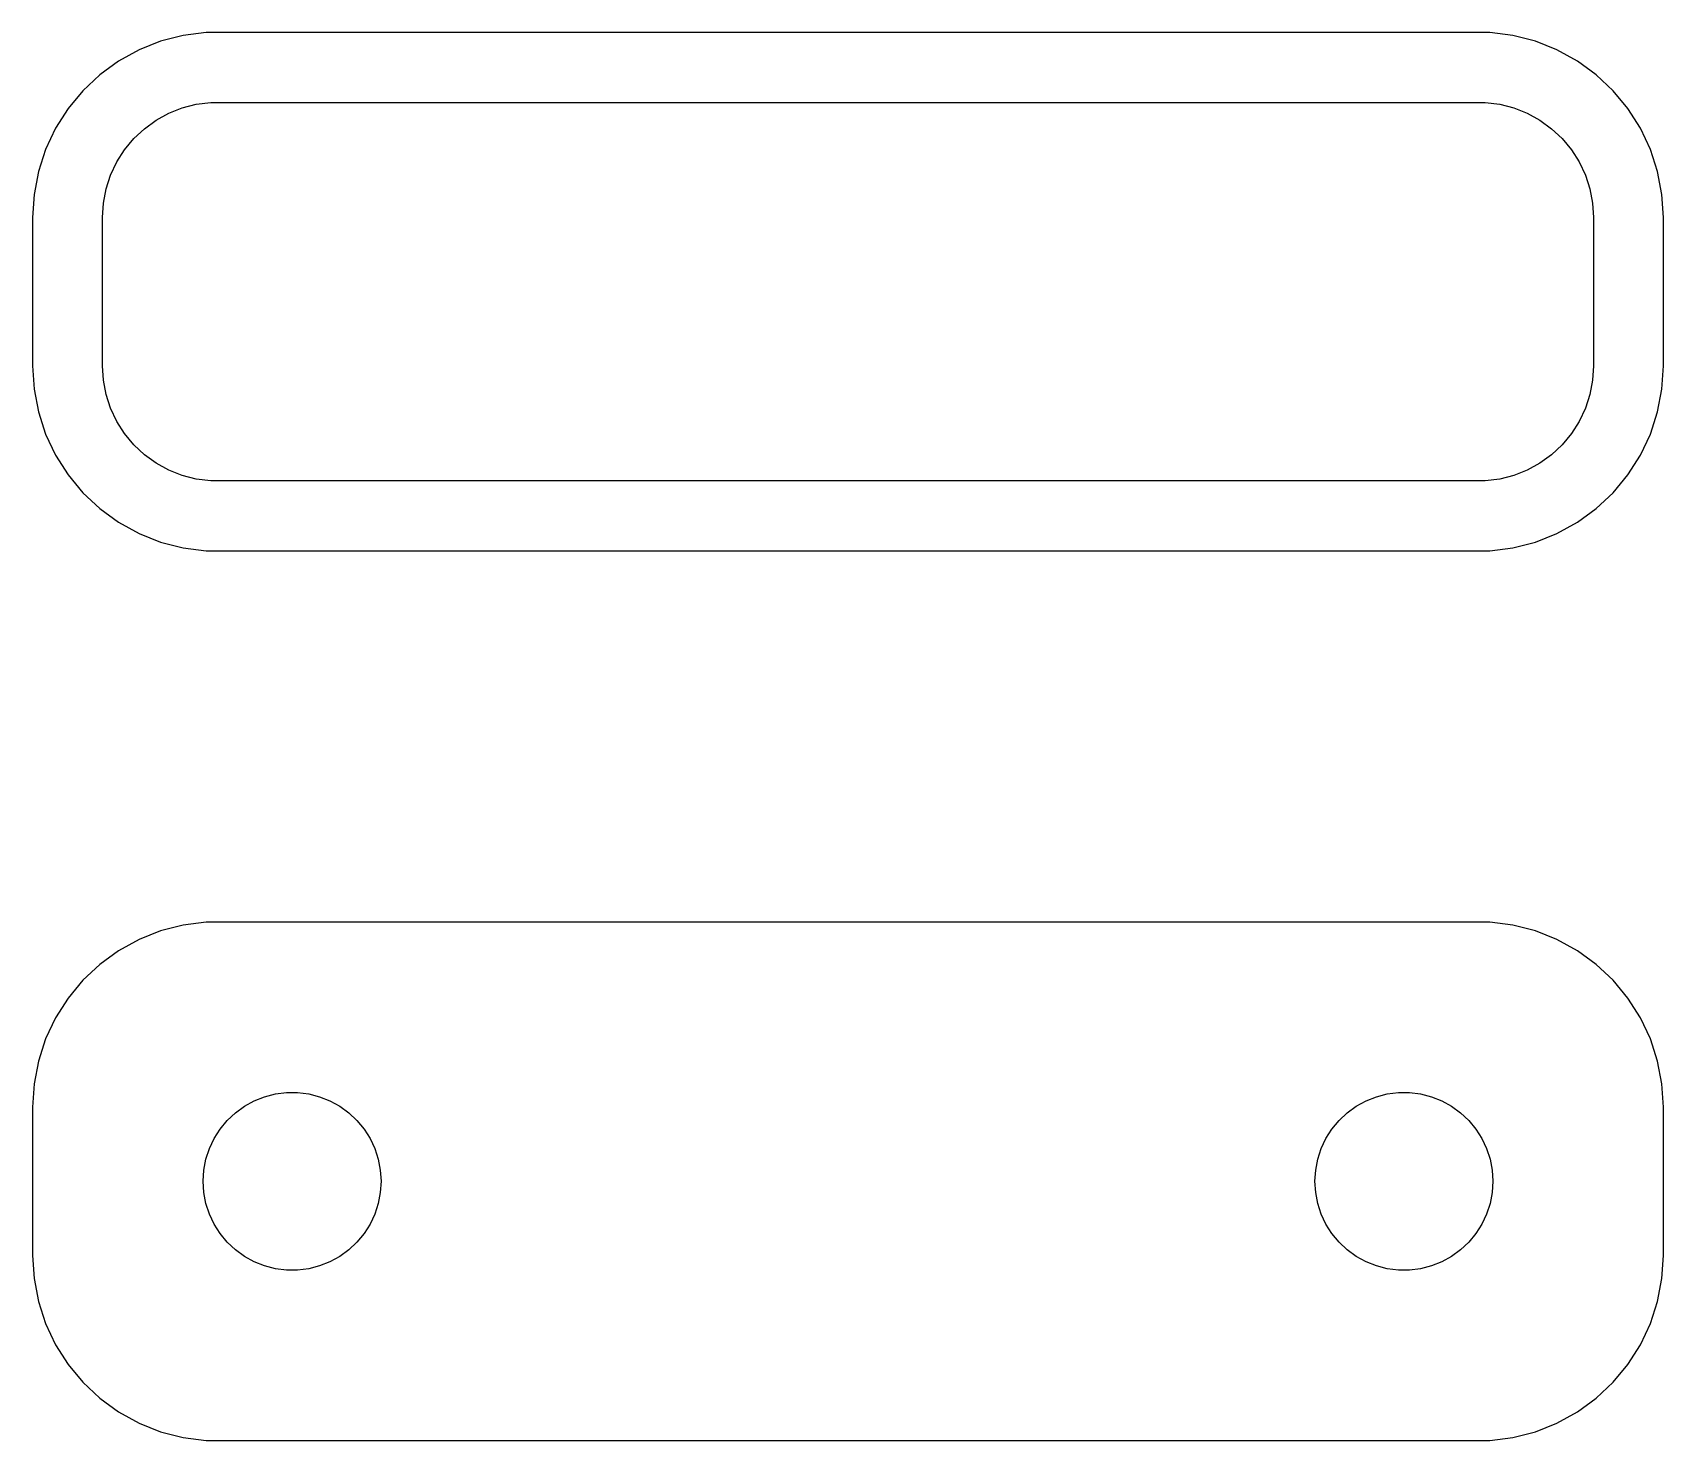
# Model space of a CAD drawing. Header units: metres. Extents: x -22 to 22, y 41 to 79.
import ezdxf

# ---------------------------------------------------------------- set-up
doc = ezdxf.new("R2010")
doc.units = ezdxf.units.M

msp = doc.modelspace()

# ---------------------------------------------------------------- linework, layer by layer
for p, q in [((-17.9369, 78.9114), (-18.5451, 78.7553)), ((-17.3139, 78.9901), (-17.9369, 78.9114)), ((17.3139, 78.9901), (-17.3139, 78.9901)), ((17.9369, 78.9114), (17.3139, 78.9901)), ((18.5451, 78.7553), (17.9369, 78.9114)), ((-19.1289, 78.5241), (-19.6791, 78.2216)), ((-18.5451, 78.7553), (-19.1289, 78.5241)), ((19.1289, 78.5241), (18.5451, 78.7553)), ((19.6791, 78.2216), (19.1289, 78.5241)), ((-19.6791, 78.2216), (-20.1871, 77.8526)), ((20.1871, 77.8526), (19.6791, 78.2216)), ((-20.1871, 77.8526), (-20.6448, 77.4227)), ((20.6448, 77.4227), (20.1871, 77.8526)), ((-20.6448, 77.4227), (-21.0451, 76.9389)), ((-17.9619, 76.9606), (-17.5833, 77.0578)), ((-17.5833, 77.0578), (-17.1954, 77.1068)), ((-17.1954, 77.1068), (17.1954, 77.1068)), ((17.1954, 77.1068), (17.5833, 77.0578)), ((17.5833, 77.0578), (17.9619, 76.9606)), ((21.0451, 76.9389), (20.6448, 77.4227)), ((-21.0451, 76.9389), (-21.3815, 76.4088)), ((-18.9842, 76.3985), (-18.668, 76.6283)), ((-18.668, 76.6283), (-18.3254, 76.8167)), ((-18.3254, 76.8167), (-17.9619, 76.9606)), ((17.9619, 76.9606), (18.3254, 76.8167)), ((18.3254, 76.8167), (18.668, 76.6283)), ((18.668, 76.6283), (18.9842, 76.3985)), ((21.3815, 76.4088), (21.0451, 76.9389)), ((-21.3815, 76.4088), (-21.6489, 75.8406)), ((-19.5184, 75.8297), (-19.2692, 76.1309)), ((-19.2692, 76.1309), (-18.9842, 76.3985)), ((18.9842, 76.3985), (19.2692, 76.1309)), ((19.2692, 76.1309), (19.5184, 75.8297)), ((21.6489, 75.8406), (21.3815, 76.4088)), ((-21.6489, 75.8406), (-21.8429, 75.2434)), ((-19.7279, 75.4996), (-19.5184, 75.8297)), ((19.5184, 75.8297), (19.7279, 75.4996)), ((21.8429, 75.2434), (21.6489, 75.8406)), ((-21.8429, 75.2434), (-21.9606, 74.6267)), ((-19.8943, 75.1459), (-19.7279, 75.4996)), ((19.7279, 75.4996), (19.8943, 75.1459)), ((21.9606, 74.6267), (21.8429, 75.2434)), ((-20.0151, 74.7741), (-19.8943, 75.1459)), ((19.8943, 75.1459), (20.0151, 74.7741)), ((-21.9606, 74.6267), (-22, 74)), ((-20.1129, 74), (-20.0884, 74.3902)), ((-20.0884, 74.3902), (-20.0151, 74.7741)), ((20.0151, 74.7741), (20.0884, 74.3902)), ((20.0884, 74.3902), (20.1129, 74)), ((22, 74), (21.9606, 74.6267)), ((-22, 74), (-22, 70)), ((-20.1129, 70), (-20.1129, 74)), ((20.1129, 74), (20.1129, 70)), ((22, 70), (22, 74)), ((-22, 70), (-21.9606, 69.3733)), ((-20.0884, 69.6098), (-20.1129, 70)), ((20.1129, 70), (20.0884, 69.6098)), ((21.9606, 69.3733), (22, 70)), ((-20.0151, 69.2259), (-20.0884, 69.6098)), ((20.0884, 69.6098), (20.0151, 69.2259)), ((-21.9606, 69.3733), (-21.8429, 68.7566)), ((-19.8943, 68.8541), (-20.0151, 69.2259)), ((20.0151, 69.2259), (19.8943, 68.8541)), ((21.8429, 68.7566), (21.9606, 69.3733)), ((-21.8429, 68.7566), (-21.6489, 68.1594)), ((-19.7279, 68.5004), (-19.8943, 68.8541)), ((19.8943, 68.8541), (19.7279, 68.5004)), ((21.6489, 68.1594), (21.8429, 68.7566)), ((-19.5184, 68.1703), (-19.7279, 68.5004)), ((19.7279, 68.5004), (19.5184, 68.1703)), ((-21.6489, 68.1594), (-21.3815, 67.5912)), ((-19.2692, 67.8691), (-19.5184, 68.1703)), ((-18.9842, 67.6015), (-19.2692, 67.8691)), ((19.2692, 67.8691), (18.9842, 67.6015)), ((19.5184, 68.1703), (19.2692, 67.8691)), ((21.3815, 67.5912), (21.6489, 68.1594)), ((-21.3815, 67.5912), (-21.0451, 67.0611)), ((-18.668, 67.3717), (-18.9842, 67.6015)), ((-18.3254, 67.1833), (-18.668, 67.3717)), ((18.668, 67.3717), (18.3254, 67.1833)), ((18.9842, 67.6015), (18.668, 67.3717)), ((21.0451, 67.0611), (21.3815, 67.5912)), ((-21.0451, 67.0611), (-20.6448, 66.5773)), ((-17.9619, 67.0394), (-18.3254, 67.1833)), ((-17.5833, 66.9422), (-17.9619, 67.0394)), ((-17.1954, 66.8932), (-17.5833, 66.9422)), ((17.1954, 66.8932), (-17.1954, 66.8932)), ((17.5833, 66.9422), (17.1954, 66.8932)), ((17.9619, 67.0394), (17.5833, 66.9422)), ((18.3254, 67.1833), (17.9619, 67.0394)), ((20.6448, 66.5773), (21.0451, 67.0611)), ((-20.6448, 66.5773), (-20.1871, 66.1474)), ((20.1871, 66.1474), (20.6448, 66.5773)), ((-20.1871, 66.1474), (-19.6791, 65.7784)), ((19.6791, 65.7784), (20.1871, 66.1474)), ((-19.6791, 65.7784), (-19.1289, 65.4759)), ((19.1289, 65.4759), (19.6791, 65.7784)), ((-19.1289, 65.4759), (-18.5451, 65.2447)), ((-18.5451, 65.2447), (-17.9369, 65.0886)), ((17.9369, 65.0886), (18.5451, 65.2447)), ((18.5451, 65.2447), (19.1289, 65.4759)), ((-17.9369, 65.0886), (-17.3139, 65.0099)), ((-17.3139, 65.0099), (17.3139, 65.0099)), ((17.3139, 65.0099), (17.9369, 65.0886)), ((-18.5451, 54.7553), (-19.1289, 54.5241)), ((-17.9369, 54.9114), (-18.5451, 54.7553)), ((-17.3139, 54.9901), (-17.9369, 54.9114)), ((17.3139, 54.9901), (-17.3139, 54.9901)), ((17.9369, 54.9114), (17.3139, 54.9901)), ((18.5451, 54.7553), (17.9369, 54.9114)), ((19.1289, 54.5241), (18.5451, 54.7553)), ((-19.6791, 54.2216), (-20.1871, 53.8526)), ((-19.1289, 54.5241), (-19.6791, 54.2216)), ((19.6791, 54.2216), (19.1289, 54.5241)), ((20.1871, 53.8526), (19.6791, 54.2216)), ((-20.1871, 53.8526), (-20.6448, 53.4227)), ((20.6448, 53.4227), (20.1871, 53.8526)), ((-20.6448, 53.4227), (-21.0451, 52.9389)), ((21.0451, 52.9389), (20.6448, 53.4227)), ((-21.0451, 52.9389), (-21.3815, 52.4088)), ((21.3815, 52.4088), (21.0451, 52.9389)), ((-21.3815, 52.4088), (-21.6489, 51.8406)), ((21.6489, 51.8406), (21.3815, 52.4088)), ((-21.6489, 51.8406), (-21.8429, 51.2434)), ((21.8429, 51.2434), (21.6489, 51.8406)), ((-21.8429, 51.2434), (-21.9606, 50.6267)), ((21.9606, 50.6267), (21.8429, 51.2434)), ((-21.9606, 50.6267), (-22, 50)), ((22, 50), (21.9606, 50.6267)), ((-16.286, 50.0264), (-16.0219, 50.1716)), ((-16.0219, 50.1716), (-15.7416, 50.2825)), ((-15.7416, 50.2825), (-15.4497, 50.3575)), ((-15.4497, 50.3575), (-15.1507, 50.3953)), ((-15.1507, 50.3953), (-14.8493, 50.3953)), ((-14.8493, 50.3953), (-14.5503, 50.3575)), ((-14.5503, 50.3575), (-14.2583, 50.2825)), ((-14.2583, 50.2825), (-13.9781, 50.1716)), ((-13.9781, 50.1716), (-13.714, 50.0264)), ((13.714, 50.0264), (13.9781, 50.1716)), ((13.9781, 50.1716), (14.2583, 50.2825)), ((14.2583, 50.2825), (14.5503, 50.3575)), ((14.5503, 50.3575), (14.8493, 50.3953)), ((14.8493, 50.3953), (15.1507, 50.3953)), ((15.1507, 50.3953), (15.4497, 50.3575)), ((15.4497, 50.3575), (15.7416, 50.2825)), ((15.7416, 50.2825), (16.0219, 50.1716)), ((16.0219, 50.1716), (16.286, 50.0264)), ((-22, 50), (-22, 46)), ((-16.7495, 49.6429), (-16.5298, 49.8492)), ((-16.5298, 49.8492), (-16.286, 50.0264)), ((-13.714, 50.0264), (-13.4702, 49.8492)), ((-13.4702, 49.8492), (-13.2505, 49.6429)), ((13.2505, 49.6429), (13.4702, 49.8492)), ((13.4702, 49.8492), (13.714, 50.0264)), ((16.286, 50.0264), (16.5298, 49.8492)), ((16.5298, 49.8492), (16.7495, 49.6429)), ((22, 46), (22, 50)), ((-17.1031, 49.1562), (-16.9416, 49.4107)), ((-16.9416, 49.4107), (-16.7495, 49.6429)), ((-13.2505, 49.6429), (-13.0583, 49.4107)), ((-13.0583, 49.4107), (-12.8969, 49.1562)), ((12.8969, 49.1562), (13.0583, 49.4107)), ((13.0583, 49.4107), (13.2505, 49.6429)), ((16.7495, 49.6429), (16.9416, 49.4107)), ((16.9416, 49.4107), (17.1031, 49.1562)), ((-17.3246, 48.5968), (-17.2315, 48.8835)), ((-17.2315, 48.8835), (-17.1031, 49.1562)), ((-12.8969, 49.1562), (-12.7685, 48.8835)), ((-12.7685, 48.8835), (-12.6754, 48.5968)), ((12.6754, 48.5968), (12.7685, 48.8835)), ((12.7685, 48.8835), (12.8969, 49.1562)), ((17.1031, 49.1562), (17.2315, 48.8835)), ((17.2315, 48.8835), (17.3246, 48.5968)), ((-17.3811, 48.3008), (-17.3246, 48.5968)), ((-12.6754, 48.5968), (-12.6189, 48.3008)), ((12.6189, 48.3008), (12.6754, 48.5968)), ((17.3246, 48.5968), (17.3811, 48.3008)), ((-17.4, 48), (-17.3811, 48.3008)), ((-17.3811, 47.6992), (-17.4, 48)), ((-12.6189, 48.3008), (-12.6, 48)), ((-12.6, 48), (-12.6189, 47.6992)), ((12.6, 48), (12.6189, 48.3008)), ((12.6189, 47.6992), (12.6, 48)), ((17.3811, 48.3008), (17.4, 48)), ((17.4, 48), (17.3811, 47.6992)), ((-17.3246, 47.4032), (-17.3811, 47.6992)), ((-12.6189, 47.6992), (-12.6754, 47.4032)), ((12.6754, 47.4032), (12.6189, 47.6992)), ((17.3811, 47.6992), (17.3246, 47.4032)), ((-17.2315, 47.1165), (-17.3246, 47.4032)), ((-17.1031, 46.8438), (-17.2315, 47.1165)), ((-12.7685, 47.1165), (-12.8969, 46.8438)), ((-12.6754, 47.4032), (-12.7685, 47.1165)), ((12.7685, 47.1165), (12.6754, 47.4032)), ((12.8969, 46.8438), (12.7685, 47.1165)), ((17.2315, 47.1165), (17.1031, 46.8438)), ((17.3246, 47.4032), (17.2315, 47.1165)), ((-16.9416, 46.5893), (-17.1031, 46.8438)), ((-12.8969, 46.8438), (-13.0583, 46.5893)), ((13.0583, 46.5893), (12.8969, 46.8438)), ((17.1031, 46.8438), (16.9416, 46.5893)), ((-16.7495, 46.3571), (-16.9416, 46.5893)), ((-16.5298, 46.1508), (-16.7495, 46.3571)), ((-13.2505, 46.3571), (-13.4702, 46.1508)), ((-13.0583, 46.5893), (-13.2505, 46.3571)), ((13.2505, 46.3571), (13.0583, 46.5893)), ((13.4702, 46.1508), (13.2505, 46.3571)), ((16.7495, 46.3571), (16.5298, 46.1508)), ((16.9416, 46.5893), (16.7495, 46.3571)), ((-22, 46), (-21.9606, 45.3733)), ((-16.286, 45.9736), (-16.5298, 46.1508)), ((-16.0219, 45.8284), (-16.286, 45.9736)), ((-15.7416, 45.7175), (-16.0219, 45.8284)), ((-13.9781, 45.8284), (-14.2583, 45.7175)), ((-13.714, 45.9736), (-13.9781, 45.8284)), ((-13.4702, 46.1508), (-13.714, 45.9736)), ((13.714, 45.9736), (13.4702, 46.1508)), ((13.9781, 45.8284), (13.714, 45.9736)), ((14.2583, 45.7175), (13.9781, 45.8284)), ((16.0219, 45.8284), (15.7416, 45.7175)), ((16.286, 45.9736), (16.0219, 45.8284)), ((16.5298, 46.1508), (16.286, 45.9736)), ((21.9606, 45.3733), (22, 46)), ((-21.9606, 45.3733), (-21.8429, 44.7566)), ((-15.4497, 45.6425), (-15.7416, 45.7175)), ((-15.1507, 45.6047), (-15.4497, 45.6425)), ((-14.8493, 45.6047), (-15.1507, 45.6047)), ((-14.5503, 45.6425), (-14.8493, 45.6047)), ((-14.2583, 45.7175), (-14.5503, 45.6425)), ((14.5503, 45.6425), (14.2583, 45.7175)), ((14.8493, 45.6047), (14.5503, 45.6425)), ((15.1507, 45.6047), (14.8493, 45.6047)), ((15.4497, 45.6425), (15.1507, 45.6047)), ((15.7416, 45.7175), (15.4497, 45.6425)), ((21.8429, 44.7566), (21.9606, 45.3733)), ((-21.8429, 44.7566), (-21.6489, 44.1594)), ((21.6489, 44.1594), (21.8429, 44.7566)), ((-21.6489, 44.1594), (-21.3815, 43.5912)), ((21.3815, 43.5912), (21.6489, 44.1594)), ((-21.3815, 43.5912), (-21.0451, 43.0611)), ((21.0451, 43.0611), (21.3815, 43.5912)), ((-21.0451, 43.0611), (-20.6448, 42.5773)), ((20.6448, 42.5773), (21.0451, 43.0611)), ((-20.6448, 42.5773), (-20.1871, 42.1474)), ((20.1871, 42.1474), (20.6448, 42.5773)), ((-20.1871, 42.1474), (-19.6791, 41.7784)), ((19.6791, 41.7784), (20.1871, 42.1474)), ((-19.6791, 41.7784), (-19.1289, 41.4759)), ((-19.1289, 41.4759), (-18.5451, 41.2447)), ((18.5451, 41.2447), (19.1289, 41.4759)), ((19.1289, 41.4759), (19.6791, 41.7784)), ((-18.5451, 41.2447), (-17.9369, 41.0886)), ((-17.9369, 41.0886), (-17.3139, 41.0099)), ((-17.3139, 41.0099), (17.3139, 41.0099)), ((17.3139, 41.0099), (17.9369, 41.0886)), ((17.9369, 41.0886), (18.5451, 41.2447))]:
    msp.add_line(p, q)

doc.saveas('drawing.dxf')
